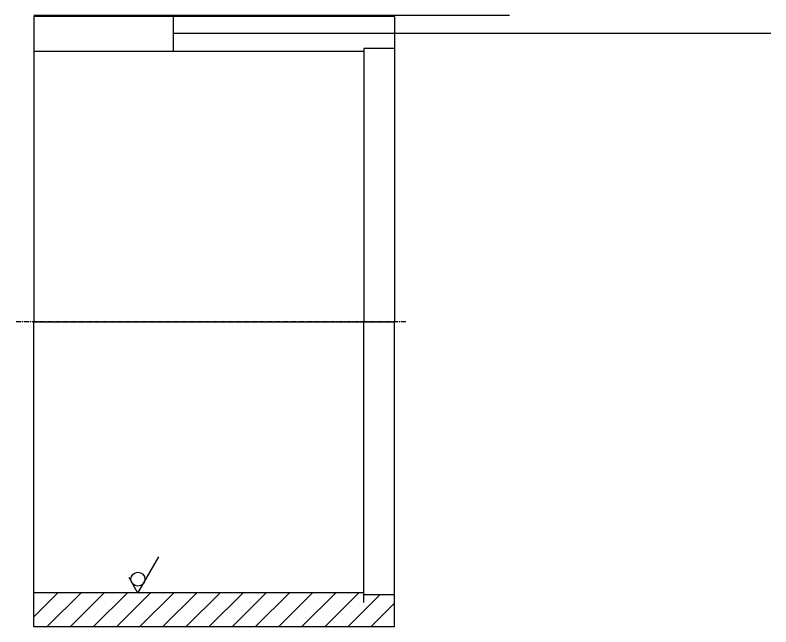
# Model space of a CAD drawing. Header units: millimetres. Extents: x 37984 to 44863, y -3403 to -1186.
# Drawn here: x 43397 to 44863, y -3403 to -2216 of the extents above; entities that cross this region are included whole.
import ezdxf

# ---------------------------------------------------------------- set-up
doc = ezdxf.new("R2010")
doc.units = ezdxf.units.MM
doc.linetypes.add('CENTER', pattern=[50.8, 31.75, -6.35, 6.35, -6.35])
for name, color, linetype in [('Cen', 5, 'CENTER'), ('Con', 6, 'Continuous'), ('Cont', 6, 'Continuous'), ('Dim', 7, 'Continuous'), ('Hatch', 2, 'Continuous'), ('Text', 3, 'Continuous')]:
    doc.layers.add(name, color=color, linetype=linetype)

# ---------------------------------------------------------------- blocks, each defined once
blk = doc.blocks.new('sherISO_09')
at = {"layer": 'Text'}
for q in [(4.04, 7), (-1.73, 3)]:
    blk.add_line((0, 0), q, dxfattribs=at)
blk.add_circle((0, 2.71), 1.35, dxfattribs=at)

msp = doc.modelspace()

# ---------------------------------------------------------------- linework, layer by layer
at = {"layer": 'Cen', "ltscale": 0.3}
msp.add_line((44155.05798, -2811.32995), (43396.95883, -2811.32995), dxfattribs=at)
at = {"layer": 'Con'}
for p, q in [((43703.76923, -2216.33214), (43703.76896, -2286.33246)), ((43433.07445, -2811.32995), (44133.05769, -2811.33586))]:
    msp.add_line(p, q, dxfattribs=at)
at = {"layer": 'Cont'}
for p, q in [((44133.05269, -2219.32568), (43433.05296, -2219.33159)), ((43433.05296, -2219.33198), (43433.07445, -2811.32995)), ((43433.05499, -2216.33141), (44356.15359, -2216.33389)), ((44133.05269, -2219.33185), (44133.05769, -2811.32995)), ((43433.05472, -2286.33141), (44073.053, -2286.33389)), ((44133.05296, -2281.33028), (44073.05296, -2281.33028)), ((44073.05769, -2281.33028), (44073.05769, -2811.33046)), ((43433.05296, -3403.33198), (43433.07445, -2811.32995)), ((44073.05309, -3356.32995), (44073.05769, -2811.32944)), ((44133.05269, -3403.33185), (44133.05769, -2811.32995)), ((43433.05497, -3336.33382), (44073.05326, -3336.33148)), ((44133.05321, -3341.33091), (44073.05321, -3341.33091)), ((44133.05269, -3403.33828), (43433.05296, -3403.33237))]:
    msp.add_line(p, q, dxfattribs=at)
at = {"layer": 'Hatch'}
for p, q in [((43433.05366, -3383.97449), (43480.69451, -3336.33364)), ((43458.59685, -3403.33258), (43525.59595, -3336.33348)), ((43503.49775, -3403.33296), (43570.4974, -3336.33332)), ((43548.39865, -3403.33334), (43615.39884, -3336.33315)), ((43593.29955, -3403.33372), (43660.30029, -3336.33299)), ((43638.20045, -3403.3341), (43705.20173, -3336.33282)), ((43683.10136, -3403.33448), (43750.10317, -3336.33266)), ((43728.00226, -3403.33486), (43795.00462, -3336.3325)), ((43772.90316, -3403.33524), (43839.90606, -3336.33233)), ((43817.80406, -3403.33562), (43884.80751, -3336.33217)), ((43862.70496, -3403.336), (43929.70895, -3336.33201)), ((43907.60586, -3403.33637), (43974.6104, -3336.33184)), ((43952.50676, -3403.33675), (44019.51184, -3336.33168)), ((43997.40767, -3403.33713), (44064.41329, -3336.33151)), ((44042.30857, -3403.33751), (44104.31517, -3341.33091)), ((44087.20947, -3403.33789), (44133.05308, -3357.49428)), ((44132.11037, -3403.33827), (44133.0527, -3402.39594))]:
    msp.add_line(p, q, dxfattribs=at)
at = {"layer": 'Text'}
msp.add_line((43703.76909, -2251.3323), (44862.85567, -2251.3323), dxfattribs=at)

# ---------------------------------------------------------------- block references
at = {"layer": 'Dim', "xscale": 10, "yscale": 10, "zscale": 10}
msp.add_blockref('sherISO_09', (43635.18781, -3337.73127), dxfattribs=at)

doc.saveas('drawing.dxf')
